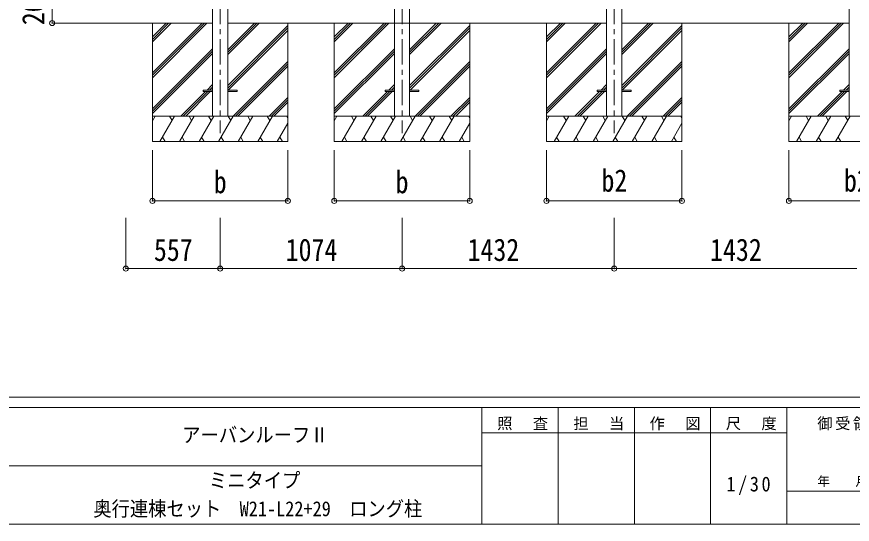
# Model space of a CAD drawing. Units: millimetres at full size, sheet at 1:30. Extents: x -8432 to 8432, y -5820 to 5820.
# Drawn here: x -46 to 4888, y -5820 to -2823 of the extents above; entities that cross this region are included whole.
import ezdxf
from ezdxf.enums import TextEntityAlignment as Align

# ---------------------------------------------------------------- set-up
doc = ezdxf.new("R2010")
doc.units = ezdxf.units.MM
doc.header["$LTSCALE"] = 30
doc.header["$PDMODE"] = 32
doc.header["$PDSIZE"] = 30
doc.linetypes.add('CHAIN1', pattern=[8, 5, -1, 1, -1])
for name, color, linetype, lineweight in [('0-0_0', 7, 'Continuous', 9), ('0-1_本体', 5, 'CHAIN1', 9), ('0-3_ELV2', 4, 'Continuous', 9), ('0-6_OTH_LINE', 6, 'Continuous', 9), ('F-0_240', 7, 'Continuous', 9)]:
    doc.layers.add(name, color=color, linetype=linetype, lineweight=lineweight)
doc.styles.add('ＭＳ ゴシック', font='')
doc.styles.get('ＭＳ ゴシック').set_extended_font_data('MS Gothic')

msp = doc.modelspace()

# ---------------------------------------------------------------- linework, layer by layer
at = {"layer": '0-0_0'}
for p, q in [((204.12, -2860.82), (1110.16, -2860.82)), ((754.96, -2860.82), (754.96, -3560.82)), ((754.96, -3155), (1049.14, -2860.82)), ((754.96, -3169.14), (1063.28, -2860.82)), ((754.96, -3183.28), (1077.42, -2860.82)), ((754.96, -2971.15), (865.29, -2860.82)), ((754.96, -2957.01), (851.15, -2860.82)), ((754.96, -2942.87), (837.01, -2860.82)), ((1200.16, -3046.45), (1385.79, -2860.82)), ((1200.16, -3032.31), (1371.65, -2860.82)), ((1200.16, -3018.17), (1357.51, -2860.82)), ((1200.16, -2860.82), (2184.16, -2860.82)), ((1554.96, -2860.82), (1554.96, -3560.82)), ((1828.96, -2860.82), (1828.96, -3560.82)), ((1828.96, -3155), (2123.14, -2860.82)), ((1828.96, -3169.14), (2137.28, -2860.82)), ((1828.96, -3183.28), (2151.42, -2860.82)), ((1828.96, -2971.15), (1939.29, -2860.82)), ((1828.96, -2957.01), (1925.15, -2860.82)), ((1828.96, -2942.87), (1911.01, -2860.82)), ((3437.16, -2860.82), (2095.16, -2860.82)), ((2274.16, -3046.45), (2459.79, -2860.82)), ((2274.16, -3032.31), (2445.65, -2860.82)), ((2274.16, -3018.17), (2431.51, -2860.82)), ((2628.96, -2860.82), (2628.96, -3560.82)), ((3081.96, -2860.82), (3081.96, -3560.82)), ((3081.96, -3154.99), (3376.14, -2860.82)), ((3081.96, -3169.14), (3390.28, -2860.82)), ((3081.96, -3183.28), (3404.42, -2860.82)), ((3081.96, -2971.15), (3192.29, -2860.82)), ((3081.96, -2957.01), (3178.15, -2860.82)), ((3081.96, -2942.86), (3164.01, -2860.82)), ((3527.16, -2860.82), (4869.16, -2860.82)), ((3527.16, -3046.45), (3712.79, -2860.82)), ((3527.16, -3032.3), (3698.65, -2860.82)), ((3527.16, -3018.16), (3684.51, -2860.82)), ((3881.96, -2860.82), (3881.96, -3560.82)), ((4513.96, -2860.82), (4513.96, -3560.82)), ((4513.96, -3154.99), (4808.14, -2860.82)), ((4513.96, -3169.14), (4822.28, -2860.82)), ((4513.96, -3183.28), (4836.42, -2860.82)), ((4513.96, -2971.15), (4624.29, -2860.82)), ((4513.96, -2957.01), (4610.15, -2860.82)), ((4513.96, -2942.86), (4596.01, -2860.82)), ((1200.16, -3230.3), (1554.96, -2875.5)), ((1200.16, -3244.44), (1554.96, -2889.64)), ((1202.42, -3256.32), (1554.96, -2903.78)), ((2274.16, -3230.3), (2628.96, -2875.5)), ((2274.16, -3244.44), (2628.96, -2889.64)), ((2276.42, -3256.32), (2628.96, -2903.78)), ((3527.16, -3230.29), (3881.96, -2875.5)), ((3527.16, -3244.44), (3881.96, -2889.64)), ((3529.42, -3256.32), (3881.96, -2903.78)), ((754.96, -3367.13), (1109.76, -3012.33)), ((754.96, -3381.27), (1109.76, -3026.47)), ((754.96, -3395.41), (1109.76, -3040.61)), ((1828.96, -3367.13), (2183.76, -3012.33)), ((1828.96, -3381.27), (2183.76, -3026.47)), ((1828.96, -3395.41), (2183.76, -3040.61)), ((3081.96, -3367.13), (3436.76, -3012.33)), ((3081.96, -3381.27), (3436.76, -3026.47)), ((3081.96, -3395.41), (3436.76, -3040.61)), ((4513.96, -3367.13), (4868.76, -3012.33)), ((4513.96, -3381.27), (4868.76, -3026.47)), ((4513.96, -3395.41), (4868.76, -3040.61)), ((1231.77, -3410.82), (1554.96, -3087.63)), ((1245.91, -3410.82), (1554.96, -3101.77)), ((2305.77, -3410.82), (2628.96, -3087.63)), ((2319.91, -3410.82), (2628.96, -3101.77)), ((3558.77, -3410.82), (3881.96, -3087.63)), ((3572.91, -3410.82), (3881.96, -3101.77)), ((1260.05, -3410.82), (1554.96, -3115.91)), ((2334.05, -3410.82), (2628.96, -3115.91)), ((3587.05, -3410.82), (3881.96, -3115.91)), ((1077.9, -3256.32), (1109.76, -3224.46)), ((1092.04, -3256.32), (1109.76, -3238.6)), ((1106.19, -3256.32), (1109.76, -3252.75)), ((2151.9, -3256.32), (2183.76, -3224.46)), ((2166.04, -3256.32), (2183.76, -3238.6)), ((2180.19, -3256.32), (2183.76, -3252.75)), ((3404.9, -3256.32), (3436.76, -3224.46)), ((3419.04, -3256.32), (3436.76, -3238.6)), ((3433.19, -3256.32), (3436.76, -3252.74)), ((4836.9, -3256.32), (4868.76, -3224.46)), ((4851.04, -3256.32), (4868.76, -3238.6)), ((4865.19, -3256.32), (4868.76, -3252.74)), ((923.4, -3410.82), (1068.9, -3265.32)), ((937.54, -3410.82), (1083.04, -3265.32)), ((951.69, -3410.82), (1097.19, -3265.32)), ((1443.9, -3410.82), (1554.96, -3299.76)), ((1997.4, -3410.82), (2142.9, -3265.32)), ((2011.54, -3410.82), (2157.04, -3265.32)), ((2025.69, -3410.82), (2171.19, -3265.32)), ((2517.9, -3410.82), (2628.96, -3299.76)), ((3250.4, -3410.82), (3395.9, -3265.32)), ((3264.54, -3410.82), (3410.04, -3265.32)), ((3278.69, -3410.82), (3424.19, -3265.32)), ((3770.9, -3410.82), (3881.96, -3299.76)), ((4682.4, -3410.82), (4827.9, -3265.32)), ((4696.54, -3410.82), (4842.04, -3265.32)), ((4710.69, -3410.82), (4856.19, -3265.32)), ((1458.04, -3410.82), (1554.96, -3313.9)), ((1472.19, -3410.82), (1554.96, -3328.05)), ((2532.04, -3410.82), (2628.96, -3313.9)), ((2546.19, -3410.82), (2628.96, -3328.05)), ((3785.04, -3410.82), (3881.96, -3313.9)), ((3799.19, -3410.82), (3881.96, -3328.04)), ((1554.96, -3410.82), (754.96, -3410.82)), ((754.96, -3438.32), (770.84, -3410.82)), ((799.71, -3560.82), (886.31, -3410.82)), ((871.31, -3436.8), (856.31, -3410.82)), ((915.18, -3560.82), (1001.78, -3410.82)), ((986.78, -3436.8), (971.78, -3410.82)), ((1030.65, -3560.82), (1117.25, -3410.82)), ((1102.25, -3436.8), (1087.25, -3410.82)), ((1146.12, -3560.82), (1232.72, -3410.82)), ((1217.72, -3436.8), (1202.72, -3410.82)), ((1261.59, -3560.82), (1348.19, -3410.82)), ((1333.19, -3436.8), (1318.19, -3410.82)), ((1377.06, -3560.82), (1463.66, -3410.82)), ((1433.66, -3410.82), (1448.66, -3436.8)), ((1492.53, -3560.82), (1554.96, -3452.68)), ((1549.13, -3410.82), (1554.96, -3420.92)), ((2628.96, -3410.82), (1828.96, -3410.82)), ((1828.96, -3438.32), (1844.84, -3410.82)), ((1873.71, -3560.82), (1960.31, -3410.82)), ((1945.31, -3436.8), (1930.31, -3410.82)), ((1989.18, -3560.82), (2075.78, -3410.82)), ((2060.78, -3436.8), (2045.78, -3410.82)), ((2104.65, -3560.82), (2191.25, -3410.82)), ((2176.25, -3436.8), (2161.25, -3410.82)), ((2220.12, -3560.82), (2306.72, -3410.82)), ((2291.72, -3436.8), (2276.72, -3410.82)), ((2335.59, -3560.82), (2422.19, -3410.82)), ((2407.19, -3436.8), (2392.19, -3410.82)), ((2451.06, -3560.82), (2537.66, -3410.82)), ((2507.66, -3410.82), (2522.66, -3436.8)), ((2566.53, -3560.82), (2628.96, -3452.68)), ((2623.13, -3410.82), (2628.96, -3420.92)), ((3881.96, -3410.82), (3081.96, -3410.82)), ((3081.96, -3438.32), (3097.84, -3410.82)), ((3126.71, -3560.82), (3213.31, -3410.82)), ((3198.31, -3436.8), (3183.31, -3410.82)), ((3242.18, -3560.82), (3328.78, -3410.82)), ((3313.78, -3436.8), (3298.78, -3410.82)), ((3357.65, -3560.82), (3444.25, -3410.82)), ((3429.25, -3436.8), (3414.25, -3410.82)), ((3473.12, -3560.82), (3559.72, -3410.82)), ((3544.72, -3436.8), (3529.72, -3410.82)), ((3588.59, -3560.82), (3675.19, -3410.82)), ((3660.19, -3436.8), (3645.19, -3410.82)), ((3704.06, -3560.82), (3790.66, -3410.82)), ((3760.66, -3410.82), (3775.66, -3436.8)), ((3819.53, -3560.82), (3881.96, -3452.68)), ((3876.13, -3410.82), (3881.96, -3420.92)), ((5313.96, -3410.82), (4513.96, -3410.82)), ((4513.96, -3438.32), (4529.84, -3410.82)), ((4558.71, -3560.82), (4645.31, -3410.82)), ((4630.31, -3436.8), (4615.31, -3410.82)), ((4674.18, -3560.82), (4760.78, -3410.82)), ((4745.78, -3436.8), (4730.78, -3410.82)), ((4789.65, -3560.82), (4876.25, -3410.82)), ((4861.25, -3436.8), (4846.25, -3410.82)), ((814.7, -3534.84), (829.7, -3560.82)), ((930.18, -3534.84), (945.17, -3560.82)), ((1045.65, -3534.84), (1060.65, -3560.82)), ((1161.12, -3534.84), (1176.12, -3560.82)), ((1276.59, -3534.84), (1291.58, -3560.82)), ((1392.06, -3534.84), (1407.05, -3560.82)), ((1507.53, -3534.84), (1522.52, -3560.82)), ((1888.7, -3534.84), (1903.7, -3560.82)), ((2004.18, -3534.84), (2019.17, -3560.82)), ((2119.65, -3534.84), (2134.65, -3560.82)), ((2235.12, -3534.84), (2250.12, -3560.82)), ((2350.59, -3534.84), (2365.58, -3560.82)), ((2466.06, -3534.84), (2481.05, -3560.82)), ((2581.53, -3534.84), (2596.52, -3560.82)), ((3141.71, -3534.84), (3156.7, -3560.82)), ((3257.18, -3534.84), (3272.17, -3560.82)), ((3372.65, -3534.84), (3387.65, -3560.82)), ((3488.12, -3534.84), (3503.12, -3560.82)), ((3603.59, -3534.84), (3618.59, -3560.82)), ((3719.06, -3534.84), (3734.05, -3560.82)), ((3834.53, -3534.84), (3849.52, -3560.82)), ((4573.71, -3534.84), (4588.7, -3560.82)), ((4689.18, -3534.84), (4704.17, -3560.82)), ((4804.65, -3534.84), (4819.65, -3560.82)), ((754.96, -3560.82), (1554.96, -3560.82)), ((1828.96, -3560.82), (2628.96, -3560.82)), ((3081.96, -3560.82), (3881.96, -3560.82)), ((4513.96, -3560.82), (5313.96, -3560.82))]:
    msp.add_line(p, q, dxfattribs=at)
at = {"layer": '0-1_本体'}
for p, q in [((1155.16, 163.58), (1155.16, -3510.82)), ((2229.16, 163.58), (2229.16, -3510.82)), ((3482.16, 163.59), (3482.16, -3510.82))]:
    msp.add_line(p, q, dxfattribs=at)
at = {"layer": '0-3_ELV2'}
for p, q in [((1110.16, -2685.82), (1110.16, -3410.82)), ((1200.16, -2685.82), (1200.16, -3410.82)), ((2184.16, -2685.82), (2184.16, -3410.82)), ((2274.16, -2685.82), (2274.16, -3410.82)), ((3437.16, -2685.82), (3437.16, -3410.82)), ((3527.16, -2685.82), (3527.16, -3410.82)), ((4869.16, -2685.82), (4869.16, -3410.82)), ((1054.96, -3256.32), (1054.96, -3265.32)), ((1054.96, -3256.32), (1109.76, -3256.32)), ((1200.16, -3256.32), (1254.96, -3256.32)), ((1254.96, -3256.32), (1254.96, -3265.32)), ((2128.96, -3256.32), (2128.96, -3265.32)), ((2128.96, -3256.32), (2183.76, -3256.32)), ((2274.16, -3256.32), (2328.96, -3256.32)), ((2328.96, -3256.32), (2328.96, -3265.32)), ((3381.96, -3256.32), (3381.96, -3265.32)), ((3381.96, -3256.32), (3436.76, -3256.32)), ((3527.16, -3256.32), (3581.96, -3256.32)), ((3581.96, -3256.32), (3581.96, -3265.32)), ((4813.96, -3256.32), (4813.96, -3265.32)), ((4813.96, -3256.32), (4868.76, -3256.32)), ((1054.96, -3265.32), (1109.76, -3265.32)), ((1200.16, -3265.32), (1254.96, -3265.32)), ((2128.96, -3265.32), (2183.76, -3265.32)), ((2274.16, -3265.32), (2328.96, -3265.32)), ((3381.96, -3265.32), (3436.76, -3265.32)), ((3527.16, -3265.32), (3581.96, -3265.32)), ((4813.96, -3265.32), (4868.76, -3265.32))]:
    msp.add_line(p, q, dxfattribs=at)
at = {"layer": '0-6_OTH_LINE'}
for p, q in [((163.16, -2660.82), (163.16, -2860.82)), ((163.16, -2860.82), (413.16, -2860.82)), ((754.96, -3910.76), (754.96, -3611.76)), ((1554.96, -3910.76), (1554.96, -3611.76)), ((1828.96, -3910.76), (1828.96, -3611.76)), ((2628.96, -3910.76), (2628.96, -3611.76)), ((3081.96, -3910.76), (3081.96, -3610.82)), ((3881.96, -3910.76), (3881.96, -3610.82)), ((4513.96, -3910.76), (4513.96, -3610.82)), ((754.96, -3910.76), (1554.96, -3910.76)), ((1828.96, -3910.76), (2628.96, -3910.76)), ((3081.96, -3910.76), (3881.96, -3910.76)), ((4513.96, -3910.76), (5313.96, -3910.76)), ((598.16, -4310.76), (598.16, -4010.76)), ((1155.16, -4310.76), (1155.16, -4010.76)), ((2229.16, -4310.76), (2229.16, -4010.76)), ((3482.16, -4310.76), (3482.16, -4010.76)), ((598.16, -4310.76), (1155.16, -4310.76)), ((1155.16, -4310.76), (2229.16, -4310.76)), ((2050.16, -4310.76), (3482.16, -4310.76)), ((3482.16, -4310.76), (4914.16, -4310.76))]:
    msp.add_line(p, q, dxfattribs=at)
for p in [(163.16, -2860.82), (754.96, -3910.76), (1554.96, -3910.76), (1828.96, -3910.76), (2628.96, -3910.76), (3081.96, -3910.76), (3881.96, -3910.76), (4513.96, -3910.76), (598.16, -4310.76), (1155.16, -4310.76), (2229.16, -4310.76), (3482.16, -4310.76)]:
    msp.add_point(p, dxfattribs=at)
at = {"layer": 'F-0_240', "color": 5}
for p, q in [((-8432.06, -5070), (8007.94, -5070)), ((-8432.06, -5130), (5341.19, -5130)), ((2701.18, -5130), (2701.18, -5820)), ((3151.18, -5130), (3151.18, -5820)), ((3601.18, -5130), (3601.18, -5820)), ((4051.18, -5130), (4051.18, -5820)), ((4501.18, -5130), (4501.18, -5820)), ((2701.18, -5280), (4501.18, -5280)), ((-3448.82, -5475), (2701.18, -5475)), ((4501.18, -5625), (5341.19, -5625)), ((-8432.06, -5820), (8007.94, -5820))]:
    msp.add_line(p, q, dxfattribs=at)

# ---------------------------------------------------------------- texts
at = {"layer": '0-6_OTH_LINE', "color": 7, "style": 'ＭＳ ゴシック', "width": 0.85}
msp.add_text('200', height=132, rotation=90, dxfattribs=at).set_placement((157.16, -2873.32), align=Align.BOTTOM_LEFT)
for s, p in [('b', (1117.46, -3904.76)), ('b', (2191.46, -3904.76)), ('b2', (3406.96, -3895.76)), ('b2', (4838.96, -3895.76)), ('557', (764.16, -4304.76)), ('1074', (1542.16, -4304.76)), ('1432', (2616.16, -4304.76)), ('1432', (4048.16, -4304.76))]:
    msp.add_text(s, height=132, dxfattribs=at).set_placement(p, align=Align.BOTTOM_LEFT)
at = {"layer": 'F-0_240', "style": 'ＭＳ ゴシック', "width": 0.9}
for s, p in [('アーバンルーフⅡ', (931.18, -5362.5)), ('ミニタイプ', (1088.68, -5630.88)), ('奥行連棟セット\u3000W21-L22+29\u3000ロング柱', (406.18, -5798.5))]:
    msp.add_text(s, height=87.98, dxfattribs=at).set_placement(p, align=Align.BOTTOM_LEFT)
at = {"layer": 'F-0_240', "style": 'ＭＳ ゴシック'}
msp.add_text('年\u3000\u3000月\u3000\u3000日', height=54.99, dxfattribs=at).set_placement((4681.19, -5610), align=Align.BOTTOM_LEFT)
at = {"layer": 'F-0_240', "attachment_point": 7, "style": 'ＭＳ ゴシック'}
for s, insert, char_height in [('\\T1.17;照\u3000査', (2791.19, -5265), 65.98), ('\\T1.17;担\u3000当', (3241.19, -5265), 65.98), ('\\T1.17;作\u3000図', (3691.18, -5265), 65.98), ('\\T1.17;尺\u3000度', (4141.19, -5265), 65.98), ('\\T1.17;御受領印', (4681.18, -5265), 65.98), ('\\T1.28;\\W0.9;1/30', (4144.93, -5647.5), 87.98)]:
    msp.add_mtext(s, dxfattribs=dict(at, insert=insert, char_height=char_height))

doc.saveas('drawing.dxf')
